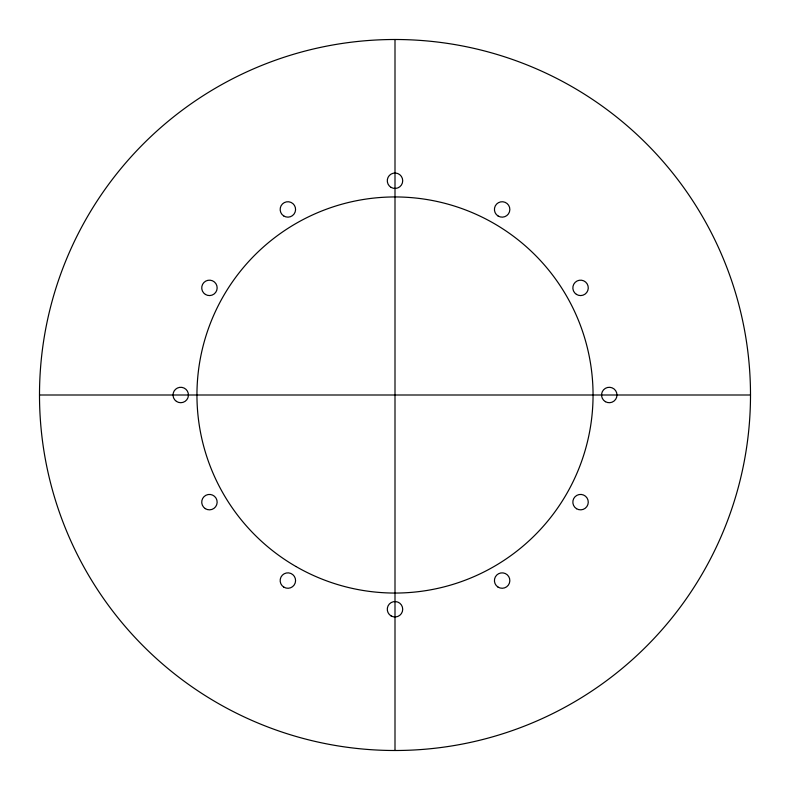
<?xml version="1.0" encoding="UTF-8"?>
<svg xmlns="http://www.w3.org/2000/svg" width="790" height="790" viewBox="0 0 790 790"><rect width="100%" height="100%" fill="white"/><g stroke="black" fill="none" stroke-linecap="round" stroke-linejoin="round"><path stroke-width="1.19" d="M39.5 395L750.5 395A355.5 355.5 0 0 1 217.25 702.873A355.5 355.5 0 0 1 217.25 87.127A355.5 355.5 0 0 1 750.5 395M395 39.5L395 750.5M498.115 216.025A7.712 7.712 0 0 0 509.846 209.627A7.712 7.712 0 0 0 498.441 202.675A7.712 7.712 0 0 0 498.115 216.025M576.384 294.354A7.712 7.712 0 0 0 588.264 288.231A7.712 7.712 0 0 0 577.026 281.013A7.712 7.712 0 0 0 576.384 294.354M605.407 401.675A7.712 7.712 0 0 0 616.98 395A7.712 7.712 0 0 0 605.407 388.325A7.712 7.712 0 0 0 605.407 401.675M576.542 508.721A7.712 7.712 0 0 0 588.264 502.312A7.712 7.712 0 0 0 576.858 495.36A7.712 7.712 0 0 0 576.542 508.721M497.967 587.049A7.712 7.712 0 0 0 509.836 580.927A7.712 7.712 0 0 0 498.599 573.708A7.712 7.712 0 0 0 497.967 587.049M391.139 615.943A7.712 7.712 0 0 0 402.712 609.268A7.712 7.712 0 0 0 391.139 602.582A7.712 7.712 0 0 0 391.139 615.943M283.857 587.148A7.712 7.712 0 0 0 295.579 580.739A7.712 7.712 0 0 0 284.173 573.787A7.712 7.712 0 0 0 283.857 587.148M205.272 508.622A7.712 7.712 0 0 0 217.141 502.499A7.712 7.712 0 0 0 205.904 495.281A7.712 7.712 0 0 0 205.272 508.622M176.417 401.389A7.712 7.712 0 0 0 188.425 395.553A7.712 7.712 0 0 0 177.365 388.058A7.712 7.712 0 0 0 176.417 401.389M205.43 294.453A7.712 7.712 0 0 0 217.151 288.054A7.712 7.712 0 0 0 205.746 281.102A7.712 7.712 0 0 0 205.43 294.453M283.699 215.927A7.712 7.712 0 0 0 295.569 209.804A7.712 7.712 0 0 0 284.331 202.586A7.712 7.712 0 0 0 283.699 215.927M391.139 187.418A7.712 7.712 0 0 0 402.712 180.732A7.712 7.712 0 0 0 391.139 174.057A7.712 7.712 0 0 0 391.139 187.418M295.974 566.519A198.053 198.053 0 0 0 593.053 395A198.053 198.053 0 0 0 295.974 223.481A198.053 198.053 0 0 0 295.974 566.519"/></g></svg>
